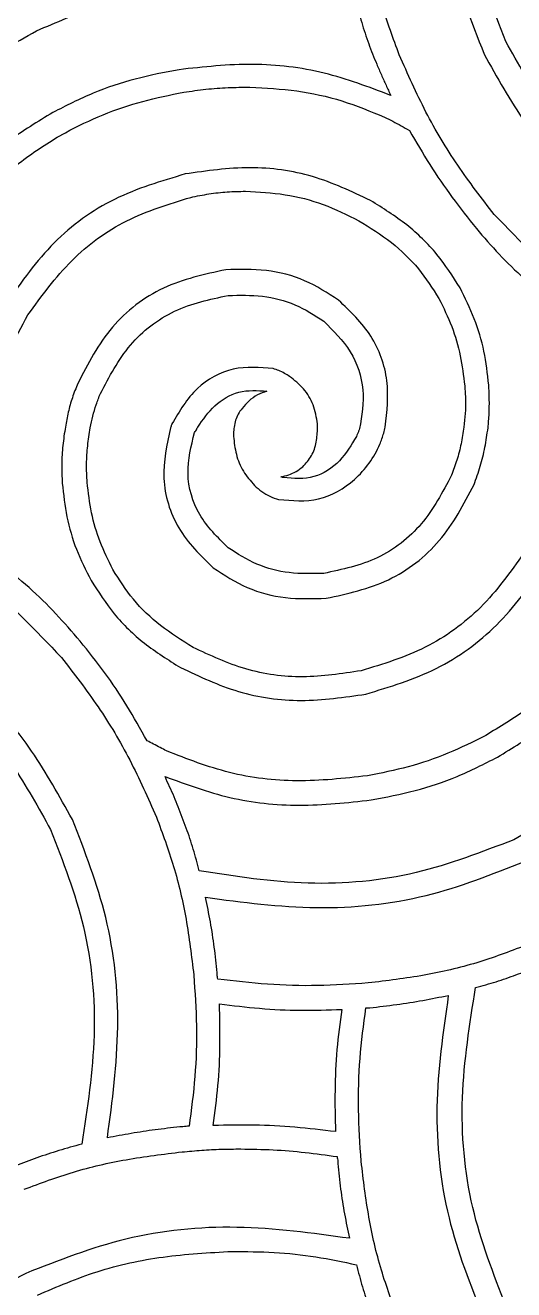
# Model space of a CAD drawing. Extents: x 0 to 371, y 0 to 260.
# Drawn here: x 198.27 to 214.87, y 36.57 to 79.53 of the extents above; entities that cross this region are included whole.
import ezdxf

# ---------------------------------------------------------------- set-up
doc = ezdxf.new("R2010")
doc.units = 0
doc.layers.add('Layer_1', color=7, linetype='CONTINUOUS')

msp = doc.modelspace()

# ---------------------------------------------------------------- linework, layer by layer
at = {"layer": 'Layer_1', "color": 7}
for points in [[(205.901123, 77.429591)], [(205.751779, 73.893371)], [(212.645416, 46.566874)], [(204.867079, 46.27542)], [(205.588481, 41.349622)], [(205.300644, 37.867147)]]:
    msp.add_lwpolyline(points, close=True, dxfattribs=at)
for points in [[(208.200726, 65.854586), (208.200726, 65.986878)], [(209.840936, 46.143128), (209.973228, 46.143128)]]:
    msp.add_lwpolyline(points, dxfattribs=at)
for points, knots in [([(212.672287, 89.508439), (212.491679, 88.246349), (212.132007, 85.73295), (212.517368, 81.963462), (213.422476, 79.670411), (213.862912, 78.554586)], [0, 0, 0, 0, 3.817741, 7.602876, 11.19059, 11.19059, 11.19059, 11.19059]), ([(214.603436, 78.978332), (214.175409, 80.080974), (213.294116, 82.351282), (212.973908, 86.081207), (213.371891, 88.557601), (213.571458, 89.799377)], [0, 0, 0, 0, 3.536309, 7.281156, 11.047721, 11.047721, 11.047721, 11.047721]), ([(210.978851, 78.528231), (210.77308, 79.082711), (210.353569, 80.213153), (209.934905, 82.016881), (209.785134, 83.263048), (209.708644, 83.899479)], [0, 0, 0, 0, 1.773057, 3.6148, 5.537175, 5.537175, 5.537175, 5.537175]), ([(198.649371, 79.348336), (199.31999, 79.635378), (200.694651, 80.223768), (202.938848, 80.707182), (204.488532, 80.79204), (205.274288, 80.835067)], [0, 0, 0, 0, 2.184858, 4.4786, 6.83788, 6.83788, 6.83788, 6.83788]), ([(209.497287, 80.380314), (209.562111, 80.129344), (209.690252, 79.633244), (209.929231, 78.908819), (210.117802, 78.442524), (210.211456, 78.210937)], [0, 0, 0, 0, 0.777492, 1.536895, 2.286196, 2.286196, 2.286196, 2.286196]), ([(192.828537, 74.559481), (193.361045, 75.199645), (194.434895, 76.490595), (196.416632, 78.098362), (197.902051, 78.929957), (198.649371, 79.348336)], [0, 0, 0, 0, 2.494016, 5.029417, 7.596492, 7.596492, 7.596492, 7.596492]), ([(219.392291, 73.157499), (218.752802, 73.694624), (217.466407, 74.775103), (215.852886, 76.750526), (215.021615, 78.232706), (214.603436, 78.978332)], [0, 0, 0, 0, 2.50184, 5.032695, 7.594725, 7.594725, 7.594725, 7.594725]), ([(210.687912, 77.152604), (209.941648, 77.435316), (208.433982, 78.006476), (205.972054, 78.300025), (204.327077, 78.117962), (203.490936, 78.025419)], [0, 0, 0, 0, 2.388324, 4.8251, 7.344139, 7.344139, 7.344139, 7.344139]), ([(210.211456, 78.210937), (210.264039, 78.089922), (210.367781, 77.851171), (210.528065, 77.499029), (210.63488, 77.267537), (210.687912, 77.152604)], [0, 0, 0, 0, 0.395829, 0.780935, 1.160673, 1.160673, 1.160673, 1.160673]), ([(214.206561, 73.104273), (213.781148, 73.655116), (212.926996, 74.76111), (211.841533, 76.579837), (211.268196, 77.874736), (210.978851, 78.528231)], [0, 0, 0, 0, 2.086879, 4.19008, 6.332929, 6.332929, 6.332929, 6.332929]), ([(213.862912, 78.554586), (214.301892, 77.767044), (215.173286, 76.203739), (216.871519, 74.131905), (218.221408, 73.002298), (218.889995, 72.442814)], [0, 0, 0, 0, 2.701851, 5.363294, 7.97507, 7.97507, 7.97507, 7.97507]), ([(203.490936, 78.025419), (202.992576, 77.930311), (201.998316, 77.740565), (200.553786, 77.258511), (199.654409, 76.799586), (199.204892, 76.570211)], [0, 0, 0, 0, 1.521205, 3.0349, 4.547437, 4.547437, 4.547437, 4.547437]), ([(203.649583, 77.25854), (203.901829, 77.295314), (204.40256, 77.368313), (205.154746, 77.425764), (205.653492, 77.428321), (205.901123, 77.429591)], [0, 0, 0, 0, 0.76461, 1.51782, 2.260578, 2.260578, 2.260578, 2.260578]), ([(205.901123, 77.429591), (206.434702, 77.401716), (207.490725, 77.346549), (209.037221, 77.007236), (209.9984, 76.609307), (210.476039, 76.411564)], [0, 0, 0, 0, 1.601448, 3.169478, 4.718378, 4.718378, 4.718378, 4.718378]), ([(195.844374, 72.601461), (196.20185, 73.040028), (196.911583, 73.910761), (198.199246, 75.003878), (199.53642, 75.871258), (200.902457, 76.516706), (202.25233, 76.97946), (203.183829, 77.165513), (203.649583, 77.25854)], [0, 0, 0, 0, 1.694336, 3.363942, 5.041931, 6.462991, 7.886567, 9.31017, 9.31017, 9.31017, 9.31017]), ([(199.204892, 76.570211), (198.692303, 76.258905), (197.668964, 75.63741), (196.306411, 74.444201), (195.541319, 73.517562), (195.156561, 73.051562)], [0, 0, 0, 0, 1.796934, 3.587419, 5.398736, 5.398736, 5.398736, 5.398736]), ([(210.476039, 76.411564), (210.571261, 76.365862), (210.761746, 76.274437), (211.040606, 76.118148), (211.227753, 76.014469), (211.322499, 75.961979)], [0, 0, 0, 0, 0.316782, 0.633701, 0.958668, 0.958668, 0.958668, 0.958668]), ([(211.322499, 75.961979), (211.549625, 75.570967), (212.002257, 74.791729), (212.765049, 73.679454), (213.321134, 72.977992), (213.598329, 72.628332)], [0, 0, 0, 0, 1.356262, 2.70286, 4.041263, 4.041263, 4.041263, 4.041263]), ([(203.702809, 74.480415), (202.884031, 74.238161), (201.252792, 73.755521), (199.129462, 72.221139), (198.142518, 70.821915), (197.643748, 70.11479)], [0, 0, 0, 0, 2.549794, 5.079918, 7.664968, 7.664968, 7.664968, 7.664968]), ([(209.999583, 73.580729), (209.355708, 73.88449), (208.060058, 74.495738), (205.875426, 74.797228), (204.432921, 74.586881), (203.702809, 74.480415)], [0, 0, 0, 0, 2.12763, 4.281365, 6.488666, 6.488666, 6.488666, 6.488666]), ([(198.357916, 69.691044), (198.821593, 70.332808), (199.73736, 71.600298), (201.664692, 73.006773), (203.145725, 73.459715), (203.887811, 73.686665)], [0, 0, 0, 0, 2.366591, 4.674042, 6.99129, 6.99129, 6.99129, 6.99129]), ([(203.887811, 73.686665), (204.094413, 73.728623), (204.505579, 73.812126), (205.129277, 73.88103), (205.544878, 73.889269), (205.751779, 73.893371)], [0, 0, 0, 0, 0.632265, 1.258296, 1.878937, 1.878937, 1.878937, 1.878937]), ([(205.751779, 73.893371), (206.201569, 73.869918), (207.096708, 73.823243), (208.405814, 73.485754), (209.204119, 73.090342), (209.602708, 72.892915)], [0, 0, 0, 0, 1.34924, 2.685161, 4.017308, 4.017308, 4.017308, 4.017308]), ([(213.042291, 70.617086), (212.793496, 71.005468), (212.28703, 71.796086), (211.243877, 72.800276), (210.419595, 73.317287), (209.999583, 73.580729)], [0, 0, 0, 0, 1.380479, 2.810201, 4.295596, 4.295596, 4.295596, 4.295596]), ([(224.419374, 66.754273), (223.058981, 67.236259), (220.426526, 68.168937), (216.91055, 70.296803), (215.089485, 72.187559), (214.206561, 73.104273)], [0, 0, 0, 0, 4.325449, 8.370039, 12.176575, 12.176575, 12.176575, 12.176575]), ([(209.602708, 72.892915), (209.980538, 72.657539), (210.720991, 72.196258), (211.656599, 71.300063), (212.107354, 70.593257), (212.328122, 70.247082)], [0, 0, 0, 0, 1.333712, 2.613745, 3.842465, 3.842465, 3.842465, 3.842465]), ([(213.598329, 72.628332), (213.852846, 72.333128), (214.36507, 71.739021), (215.217117, 70.910244), (215.829118, 70.399241), (216.138225, 70.141146)], [0, 0, 0, 0, 1.168937, 2.352526, 3.560394, 3.560394, 3.560394, 3.560394]), ([(205.078436, 71.225834), (204.354192, 71.069391), (202.913642, 70.758219), (201.082158, 69.355123), (200.398372, 68.03366), (200.051353, 67.363021)], [0, 0, 0, 0, 2.205182, 4.386198, 6.633616, 6.633616, 6.633616, 6.633616]), ([(208.914894, 70.193856), (208.541134, 70.435892), (207.789255, 70.922787), (206.451522, 71.26469), (205.540344, 71.238905), (205.078436, 71.225834)], [0, 0, 0, 0, 1.329611, 2.674722, 4.057669, 4.057669, 4.057669, 4.057669]), ([(214.021559, 67.309794), (213.977803, 67.693661), (213.890469, 68.45983), (213.553059, 69.575302), (213.213026, 70.268848), (213.042291, 70.617086)], [0, 0, 0, 0, 1.157468, 2.310219, 3.472746, 3.472746, 3.472746, 3.472746]), ([(200.818747, 67.018856), (201.121717, 67.594949), (201.719628, 68.73187), (203.290086, 69.954356), (204.534504, 70.219602), (205.158017, 70.352503)], [0, 0, 0, 0, 1.939308, 3.827231, 5.723082, 5.723082, 5.723082, 5.723082]), ([(205.158017, 70.352503), (205.549873, 70.361968), (206.322502, 70.380631), (207.455679, 70.09182), (208.094643, 69.68286), (208.412083, 69.479687)], [0, 0, 0, 0, 1.173202, 2.313221, 3.438758, 3.438758, 3.438758, 3.438758]), ([(210.502394, 65.881457), (210.560719, 66.408514), (210.678485, 67.472722), (210.102897, 69.057297), (209.313612, 69.812404), (208.914894, 70.193856)], [0, 0, 0, 0, 1.577528, 3.185267, 4.826555, 4.826555, 4.826555, 4.826555]), ([(212.328122, 70.247082), (212.481343, 69.934099), (212.786234, 69.311301), (213.07985, 68.309981), (213.16094, 67.625447), (213.201454, 67.283439)], [0, 0, 0, 0, 1.044261, 2.077955, 3.110086, 3.110086, 3.110086, 3.110086]), ([(197.034999, 65.881457), (197.112978, 66.322772), (197.269539, 67.208818), (197.702764, 68.499109), (198.139198, 69.293125), (198.357916, 69.691044)], [0, 0, 0, 0, 1.343633, 2.697669, 4.057931, 4.057931, 4.057931, 4.057931]), ([(208.412083, 69.479687), (208.740599, 69.154889), (209.393422, 68.509454), (209.848189, 67.160985), (209.701913, 66.269217), (209.629579, 65.828231)], [0, 0, 0, 0, 1.374437, 2.731266, 4.058611, 4.058611, 4.058611, 4.058611]), ([(206.692291, 67.865832), (206.234278, 67.905939), (205.30699, 67.987138), (203.993314, 67.247947), (203.504515, 66.415642), (203.252708, 65.986878)], [0, 0, 0, 0, 1.356338, 2.746027, 4.222582, 4.222582, 4.222582, 4.222582]), ([(207.248329, 67.601249), (207.191051, 67.636843), (207.073651, 67.709799), (206.887947, 67.800289), (206.756541, 67.844309), (206.692291, 67.865832)], [0, 0, 0, 0, 0.202266, 0.414576, 0.617704, 0.617704, 0.617704, 0.617704]), ([(208.200726, 65.986878), (208.163462, 66.206904), (208.090411, 66.638241), (207.748215, 67.208008), (207.414109, 67.470836), (207.248329, 67.601249)], [0, 0, 0, 0, 0.665632, 1.304902, 1.934504, 1.934504, 1.934504, 1.934504]), ([(200.051353, 67.363021), (199.986101, 67.202813), (199.85606, 66.883536), (199.718658, 66.385929), (199.658227, 66.049203), (199.628122, 65.881457)], [0, 0, 0, 0, 0.518626, 1.033569, 1.544746, 1.544746, 1.544746, 1.544746]), ([(204.126039, 65.881457), (204.304807, 66.135567), (204.662962, 66.644669), (205.513478, 67.165623), (206.155633, 67.121028), (206.480934, 67.098437)], [0, 0, 0, 0, 0.929904, 1.863034, 2.821039, 2.821039, 2.821039, 2.821039]), ([(206.480934, 67.098437), (206.369759, 67.0616), (206.147272, 66.987878), (205.86342, 66.776305), (205.710107, 66.602414), (205.633958, 66.516044)], [0, 0, 0, 0, 0.349496, 0.699425, 1.044749, 1.044749, 1.044749, 1.044749]), ([(213.201454, 67.283439), (213.213907, 67.125143), (213.238641, 66.810751), (213.222354, 66.341789), (213.190393, 66.033804), (213.174583, 65.881457)], [0, 0, 0, 0, 0.476032, 0.945452, 1.404949, 1.404949, 1.404949, 1.404949]), ([(213.995204, 65.854586), (214.009388, 66.013541), (214.037893, 66.332962), (214.042392, 66.819075), (214.02856, 67.14489), (214.021559, 67.309794)], [0, 0, 0, 0, 0.478603, 0.961761, 1.456911, 1.456911, 1.456911, 1.456911]), ([(200.474583, 65.854586), (200.502904, 65.986875), (200.559561, 66.251516), (200.66997, 66.642211), (200.769234, 66.893508), (200.818747, 67.018856)], [0, 0, 0, 0, 0.405852, 0.811897, 1.216005, 1.216005, 1.216005, 1.216005]), ([(205.633958, 66.516044), (205.5865, 66.453273), (205.492982, 66.329577), (205.405494, 66.110833), (205.381505, 65.958489), (205.369374, 65.881457)], [0, 0, 0, 0, 0.235301, 0.463676, 0.697265, 0.697265, 0.697265, 0.697265]), ([(199.628122, 65.881457), (199.59643, 65.674084), (199.532391, 65.255063), (199.49021, 64.617344), (199.511533, 64.189772), (199.522186, 63.976148)], [0, 0, 0, 0, 0.629262, 1.271491, 1.912749, 1.912749, 1.912749, 1.912749]), ([(200.369162, 64.002503), (200.35835, 64.211531), (200.336912, 64.625978), (200.379678, 65.245939), (200.442966, 65.65182), (200.474583, 65.854586)], [0, 0, 0, 0, 0.62747, 1.244106, 1.859682, 1.859682, 1.859682, 1.859682]), ([(203.199997, 65.854586), (203.075859, 65.284575), (202.825787, 64.13631), (203.369111, 62.354184), (204.22318, 61.516051), (204.655206, 61.092086)], [0, 0, 0, 0, 1.731203, 3.487438, 5.285215, 5.285215, 5.285215, 5.285215]), ([(203.252708, 65.986878), (203.245472, 65.975748), (203.229432, 65.951076), (203.220589, 65.90347), (203.207183, 65.871645), (203.199997, 65.854586)], [0, 0, 0, 0, 0.039476, 0.087505, 0.142997, 0.142997, 0.142997, 0.142997]), ([(204.020103, 65.695939), (204.036082, 65.715294), (204.067792, 65.753701), (204.09744, 65.819306), (204.116874, 65.861539), (204.126039, 65.881457)], [0, 0, 0, 0, 0.074948, 0.148729, 0.214586, 0.214586, 0.214586, 0.214586]), ([(205.369374, 65.881457), (205.362264, 65.846273), (205.348131, 65.77634), (205.34318, 65.669621), (205.343073, 65.598941), (205.343019, 65.563648)], [0, 0, 0, 0, 0.107533, 0.213734, 0.319652, 0.319652, 0.319652, 0.319652]), ([(206.877809, 63.420626), (207.337867, 63.379634), (208.269256, 63.296645), (209.550565, 64.048901), (210.16616, 64.90084), (210.391311, 65.485108), (210.450961, 65.680231), (210.484985, 65.813345), (210.502394, 65.881457)], [0, 0, 0, 0, 1.356337, 2.745907, 4.222353, 4.421867, 4.623134, 4.834031, 4.834031, 4.834031, 4.834031]), ([(207.697914, 64.531669), (207.805973, 64.651677), (208.023851, 64.893649), (208.172969, 65.36873), (208.19148, 65.692748), (208.200726, 65.854586)], [0, 0, 0, 0, 0.479683, 0.967182, 1.45365, 1.45365, 1.45365, 1.45365]), ([(209.629579, 65.828231), (209.618777, 65.799359), (209.596277, 65.73922), (209.556944, 65.652659), (209.534444, 65.59252), (209.523642, 65.563648)], [0, 0, 0, 0, 0.092457, 0.192584, 0.28504, 0.28504, 0.28504, 0.28504]), ([(213.174583, 65.881457), (213.144734, 65.690187), (213.085779, 65.312398), (212.949797, 64.761207), (212.816928, 64.41272), (212.751352, 64.240731)], [0, 0, 0, 0, 0.580688, 1.146953, 1.698752, 1.698752, 1.698752, 1.698752]), ([(213.518747, 63.923437), (213.592997, 64.130308), (213.742366, 64.546473), (213.899854, 65.193731), (213.963404, 65.634182), (213.995204, 65.854586)], [0, 0, 0, 0, 0.659073, 1.325861, 1.993726, 1.993726, 1.993726, 1.993726]), ([(205.158017, 61.780416), (204.80337, 62.130384), (204.100387, 62.824094), (203.667719, 64.298548), (203.903866, 65.234997), (204.020103, 65.695939)], [0, 0, 0, 0, 1.479953, 2.933571, 4.342663, 4.342663, 4.342663, 4.342663]), ([(205.343019, 65.563648), (205.366209, 65.359185), (205.412759, 64.948763), (205.648595, 64.363756), (205.9217, 64.052223), (206.057704, 63.897082)], [0, 0, 0, 0, 0.61616, 1.236833, 1.85254, 1.85254, 1.85254, 1.85254]), ([(209.523642, 65.563648), (209.351539, 65.272626), (209.005392, 64.687303), (208.092071, 64.078468), (207.390249, 64.133781), (207.036456, 64.161666)], [0, 0, 0, 0, 1.010992, 2.033382, 3.072707, 3.072707, 3.072707, 3.072707]), ([(206.956874, 64.188021), (207.045134, 64.209298), (207.222567, 64.252073), (207.477278, 64.363016), (207.624121, 64.475262), (207.697914, 64.531669)], [0, 0, 0, 0, 0.272222, 0.547266, 0.825112, 0.825112, 0.825112, 0.825112]), ([(189.283017, 64.426249), (190.643526, 63.944183), (193.277257, 63.010978), (196.796163, 60.87516), (198.613561, 58.972863), (199.495831, 58.049378)], [0, 0, 0, 0, 4.325848, 8.374167, 12.193656, 12.193656, 12.193656, 12.193656]), ([(207.036456, 64.161666), (207.027422, 64.163404), (207.008678, 64.167012), (206.984653, 64.182674), (206.965908, 64.186282), (206.956874, 64.188021)], [0, 0, 0, 0, 0.027378, 0.056812, 0.08419, 0.08419, 0.08419, 0.08419]), ([(212.751352, 64.240731), (212.448383, 63.664638), (211.850472, 62.527717), (210.280014, 61.30523), (209.035596, 61.039985), (208.412083, 60.907084)], [0, 0, 0, 0, 1.939308, 3.827231, 5.723082, 5.723082, 5.723082, 5.723082]), ([(199.522186, 63.976148), (199.564282, 63.592483), (199.648271, 62.826998), (199.975705, 61.706908), (200.325381, 61.0165), (200.501454, 60.668856)], [0, 0, 0, 0, 1.156641, 2.307721, 3.475184, 3.475184, 3.475184, 3.475184]), ([(201.241978, 61.039376), (201.088834, 61.350336), (200.784168, 61.968965), (200.488592, 62.969873), (200.409175, 63.656539), (200.369162, 64.002503)], [0, 0, 0, 0, 1.038734, 2.066479, 3.110095, 3.110095, 3.110095, 3.110095]), ([(206.057704, 63.897082), (206.137901, 63.823525), (206.295455, 63.679014), (206.573708, 63.514304), (206.775969, 63.451997), (206.877809, 63.420626)], [0, 0, 0, 0, 0.326004, 0.640468, 0.959374, 0.959374, 0.959374, 0.959374]), ([(208.491664, 60.060624), (209.216168, 60.21903), (210.657867, 60.534243), (212.482611, 61.941523), (213.170629, 63.257559), (213.518747, 63.923437)], [0, 0, 0, 0, 2.206856, 4.391448, 6.628866, 6.628866, 6.628866, 6.628866]), ([(208.412083, 60.907084), (208.020221, 60.897651), (207.247561, 60.879052), (206.114423, 61.168187), (205.475458, 61.577211), (205.158017, 61.780416)], [0, 0, 0, 0, 1.173205, 2.313288, 3.43889, 3.43889, 3.43889, 3.43889]), ([(215.212184, 61.594898), (214.753113, 60.952529), (213.844126, 59.680603), (211.910106, 58.280041), (210.426031, 57.826889), (209.682289, 57.599793)], [0, 0, 0, 0, 2.359118, 4.671187, 6.993908, 6.993908, 6.993908, 6.993908]), ([(200.130934, 58.605416), (199.858393, 58.920125), (199.309212, 59.554279), (198.402293, 60.444375), (197.739643, 60.98078), (197.405519, 61.251249)], [0, 0, 0, 0, 1.248722, 2.516229, 3.805333, 3.805333, 3.805333, 3.805333]), ([(203.967392, 58.393543), (203.589562, 58.628919), (202.849109, 59.0902), (201.913501, 59.986395), (201.462746, 60.693201), (201.241978, 61.039376)], [0, 0, 0, 0, 1.333712, 2.613745, 3.842465, 3.842465, 3.842465, 3.842465]), ([(204.655206, 61.092086), (205.028965, 60.850082), (205.780843, 60.363251), (207.118615, 60.021672), (208.029762, 60.04752), (208.491664, 60.060624)], [0, 0, 0, 0, 1.329544, 2.674592, 4.057536, 4.057536, 4.057536, 4.057536]), ([(209.840936, 56.806043), (210.65752, 57.053214), (212.282246, 57.545001), (214.402948, 59.074728), (215.396711, 60.466707), (215.899997, 61.171668)], [0, 0, 0, 0, 2.548266, 5.070183, 7.657964, 7.657964, 7.657964, 7.657964]), ([(200.501454, 60.668856), (200.750244, 60.280511), (201.256687, 59.489986), (202.299919, 58.486049), (203.124158, 57.969133), (203.544162, 57.705729)], [0, 0, 0, 0, 1.380369, 2.809918, 4.295238, 4.295238, 4.295238, 4.295238]), ([(199.866351, 52.546354), (199.427371, 53.333896), (198.555977, 54.897201), (196.857744, 56.969035), (195.507855, 58.098642), (194.839267, 58.658126)], [0, 0, 0, 0, 2.701851, 5.363294, 7.97507, 7.97507, 7.97507, 7.97507]), ([(202.406247, 55.218543), (202.181015, 55.617863), (201.733121, 56.411944), (200.980215, 57.549706), (200.413489, 58.254183), (200.130934, 58.605416)], [0, 0, 0, 0, 1.375236, 2.734765, 4.086555, 4.086555, 4.086555, 4.086555]), ([(217.69937, 58.684481), (217.341287, 58.245081), (216.630459, 57.372833), (215.354647, 56.259715), (214.395124, 55.688832), (213.915622, 55.403545)], [0, 0, 0, 0, 1.698781, 3.372238, 5.043883, 5.043883, 5.043883, 5.043883]), ([(194.336456, 58.023023), (194.977589, 57.485758), (196.267111, 56.405149), (197.889059, 54.434814), (198.712073, 52.948482), (199.125311, 52.202189)], [0, 0, 0, 0, 2.506226, 5.040815, 7.596817, 7.596817, 7.596817, 7.596817]), ([(199.495831, 58.049378), (199.921243, 57.498535), (200.775395, 56.39254), (201.860859, 54.573814), (202.434196, 53.278915), (202.723541, 52.62542)], [0, 0, 0, 0, 2.086879, 4.19008, 6.332929, 6.332929, 6.332929, 6.332929]), ([(209.682289, 57.599793), (209.02197, 57.498583), (207.716122, 57.298431), (205.73359, 57.570341), (204.55437, 58.11996), (203.967392, 58.393543)], [0, 0, 0, 0, 1.997914, 3.95108, 5.886882, 5.886882, 5.886882, 5.886882]), ([(214.312497, 54.663021), (214.825087, 54.974327), (215.848426, 55.595822), (217.210979, 56.789031), (217.97607, 57.71567), (218.360829, 58.18167)], [0, 0, 0, 0, 1.796934, 3.587419, 5.398736, 5.398736, 5.398736, 5.398736]), ([(203.544162, 57.705729), (204.188037, 57.401968), (205.483687, 56.79072), (207.668318, 56.48923), (209.110824, 56.699577), (209.840936, 56.806043)], [0, 0, 0, 0, 2.12763, 4.281365, 6.488666, 6.488666, 6.488666, 6.488666]), ([(220.688852, 56.647396), (220.151727, 56.007907), (219.071248, 54.721512), (217.095825, 53.10799), (215.613646, 52.27672), (214.868019, 51.858541)], [0, 0, 0, 0, 2.50184, 5.032695, 7.594725, 7.594725, 7.594725, 7.594725]), ([(203.067706, 54.874378), (202.994737, 54.911717), (202.846439, 54.987605), (202.627514, 55.105316), (202.479216, 55.181203), (202.406247, 55.218543)], [0, 0, 0, 0, 0.245897, 0.49975, 0.745647, 0.745647, 0.745647, 0.745647]), ([(213.915622, 55.403545), (213.492353, 55.189993), (212.645071, 54.762516), (211.290441, 54.3086), (210.359597, 54.12148), (209.894162, 54.027918)], [0, 0, 0, 0, 1.421003, 2.844499, 4.268073, 4.268073, 4.268073, 4.268073]), ([(209.894162, 54.027918), (209.095953, 53.940732), (207.530794, 53.769776), (205.192278, 54.04541), (203.770227, 54.600267), (203.067706, 54.874378)], [0, 0, 0, 0, 2.40486, 4.715544, 6.971607, 6.971607, 6.971607, 6.971607]), ([(210.026454, 53.207812), (210.524814, 53.30292), (211.519073, 53.492667), (212.963603, 53.974721), (213.862981, 54.433646), (214.312497, 54.663021)], [0, 0, 0, 0, 1.521205, 3.0349, 4.547437, 4.547437, 4.547437, 4.547437]), ([(203.464581, 52.969584), (203.418652, 53.084567), (203.326227, 53.315956), (203.173025, 53.658616), (203.067784, 53.887004), (203.014995, 54.001562)], [0, 0, 0, 0, 0.371413, 0.747421, 1.125839, 1.125839, 1.125839, 1.125839]), ([(203.014995, 54.001562), (203.742062, 53.736282), (205.212434, 53.199796), (207.608524, 52.944757), (209.21036, 53.119026), (210.026454, 53.207812)], [0, 0, 0, 0, 2.315932, 4.683594, 7.142714, 7.142714, 7.142714, 7.142714]), ([(204.178749, 50.800207), (204.113582, 51.045219), (203.983338, 51.534895), (203.743684, 52.258703), (203.557873, 52.731967), (203.464581, 52.969584)], [0, 0, 0, 0, 0.760478, 1.519881, 2.285632, 2.285632, 2.285632, 2.285632]), ([(201.056976, 41.724793), (201.223289, 42.977852), (201.554122, 45.470449), (201.173968, 49.188683), (200.292955, 51.450929), (199.866351, 52.546354)], [0, 0, 0, 0, 3.786047, 7.531241, 11.04727, 11.04727, 11.04727, 11.04727]), ([(202.723541, 52.62542), (202.929309, 52.070983), (203.348803, 50.940667), (203.767502, 49.137118), (203.917261, 47.891075), (203.993747, 47.254688)], [0, 0, 0, 0, 1.772931, 3.614432, 5.536675, 5.536675, 5.536675, 5.536675]), ([(199.125311, 52.202189), (199.548096, 51.116534), (200.419963, 48.877692), (200.754824, 45.195543), (200.374538, 42.743689), (200.183644, 41.51292)], [0, 0, 0, 0, 3.483767, 7.18423, 10.91404, 10.91404, 10.91404, 10.91404]), ([(214.868019, 51.858541), (213.778415, 51.435855), (211.536946, 50.566332), (207.855629, 50.22853), (205.407605, 50.609146), (204.178749, 50.800207)], [0, 0, 0, 0, 3.494909, 7.189522, 10.913489, 10.913489, 10.913489, 10.913489]), ([(204.390622, 49.900521), (205.647905, 49.734008), (208.145343, 49.403252), (211.874574, 49.790422), (214.13928, 50.683845), (215.238539, 51.117501)], [0, 0, 0, 0, 3.798617, 7.545486, 11.079561, 11.079561, 11.079561, 11.079561]), ([(204.787497, 47.333753), (204.757526, 47.624443), (204.69782, 48.203516), (204.567042, 49.060445), (204.449039, 49.622353), (204.390622, 49.900521)], [0, 0, 0, 0, 0.87663, 1.746306, 2.598902, 2.598902, 2.598902, 2.598902]), ([(215.264894, 48.259795), (214.716747, 48.053861), (213.595632, 47.63267), (211.800054, 47.215958), (210.556571, 47.066535), (209.920517, 46.990104)], [0, 0, 0, 0, 1.755336, 3.590152, 5.511433, 5.511433, 5.511433, 5.511433]), ([(213.571458, 46.831457), (213.805173, 46.896173), (214.268257, 47.0244), (214.945817, 47.260966), (215.523243, 47.481424), (216.005722, 47.683635), (216.393466, 47.861233), (216.64752, 47.986436), (216.773329, 48.048438)], [0, 0, 0, 0, 0.727343, 1.441154, 2.15188, 2.581422, 3.010327, 3.431086, 3.431086, 3.431086, 3.431086]), ([(204.813853, 47.122396), (204.80678, 47.146367), (204.793387, 47.191761), (204.787373, 47.263207), (204.787455, 47.309615), (204.787497, 47.333753)], [0, 0, 0, 0, 0.074783, 0.141618, 0.214059, 0.214059, 0.214059, 0.214059]), ([(203.993747, 47.254688), (204.032521, 46.680144), (204.109905, 45.533485), (204.058318, 43.814608), (203.909228, 42.683873), (203.835101, 42.121668)], [0, 0, 0, 0, 1.726973, 3.446647, 5.14719, 5.14719, 5.14719, 5.14719]), ([(209.920517, 46.990104), (209.348233, 46.951236), (208.208124, 46.873802), (206.499082, 46.920756), (205.373933, 47.055382), (204.813853, 47.122396)], [0, 0, 0, 0, 1.720198, 3.426992, 5.118717, 5.118717, 5.118717, 5.118717]), ([(209.973228, 46.143128), (210.278833, 46.180097), (210.883421, 46.253234), (211.775612, 46.389603), (212.35808, 46.508313), (212.645416, 46.566874)], [0, 0, 0, 0, 0.923497, 1.826982, 2.706601, 2.706601, 2.706601, 2.706601]), ([(212.645416, 46.566874), (212.464808, 45.304785), (212.105135, 42.791385), (212.490497, 39.021897), (213.395605, 36.728846), (213.836041, 35.613021)], [0, 0, 0, 0, 3.817741, 7.602876, 11.19059, 11.19059, 11.19059, 11.19059]), ([(214.603436, 36.009896), (214.175409, 37.112584), (213.294102, 39.38302), (212.973909, 43.113116), (213.371893, 45.589636), (213.571458, 46.831457)], [0, 0, 0, 0, 3.536436, 7.28153, 11.048228, 11.048228, 11.048228, 11.048228]), ([(204.655206, 42.148023), (204.715366, 42.600081), (204.836117, 43.507422), (204.898401, 44.887475), (204.87756, 45.810979), (204.867079, 46.27542)], [0, 0, 0, 0, 1.367649, 2.74505, 4.138583, 4.138583, 4.138583, 4.138583]), ([(204.867079, 46.27542), (205.321535, 46.220805), (206.236085, 46.110899), (207.624172, 46.042473), (208.554106, 46.074396), (209.020831, 46.090418)], [0, 0, 0, 0, 1.372992, 2.763011, 4.163579, 4.163579, 4.163579, 4.163579]), ([(209.020831, 46.090418), (208.960655, 45.636078), (208.839619, 44.722229), (208.777729, 43.333385), (208.798523, 42.403382), (208.808958, 41.936666)], [0, 0, 0, 0, 1.374435, 2.764511, 4.164876, 4.164876, 4.164876, 4.164876]), ([(209.682289, 40.931043), (209.643515, 41.514385), (209.566128, 42.678624), (209.617729, 44.423736), (209.766808, 45.572116), (209.840936, 46.143128)], [0, 0, 0, 0, 1.753317, 3.499288, 5.226039, 5.226039, 5.226039, 5.226039]), ([(203.835101, 42.121668), (203.799737, 42.120032), (203.728808, 42.11675), (203.623584, 42.10023), (203.552655, 42.096949), (203.517291, 42.095313)], [0, 0, 0, 0, 0.106134, 0.212873, 0.319007, 0.319007, 0.319007, 0.319007]), ([(208.808958, 41.936666), (208.350542, 41.991268), (207.433809, 42.100459), (206.046376, 42.174832), (205.120035, 42.15698), (204.655206, 42.148023)], [0, 0, 0, 0, 1.384785, 2.769271, 4.163705, 4.163705, 4.163705, 4.163705]), ([(203.517291, 42.095313), (203.237759, 42.065518), (202.68322, 42.006412), (201.862977, 41.879364), (201.32418, 41.776036), (201.056976, 41.724793)], [0, 0, 0, 0, 0.843256, 1.67286, 2.489061, 2.489061, 2.489061, 2.489061]), ([(200.183644, 41.51292), (199.924064, 41.441043), (199.411731, 41.299179), (198.66017, 41.055128), (198.175233, 40.866141), (197.934686, 40.772396)], [0, 0, 0, 0, 0.808011, 1.59477, 2.369154, 2.369154, 2.369154, 2.369154]), ([(203.596872, 41.248336), (203.818308, 41.269031), (204.260444, 41.31035), (204.924883, 41.343674), (205.367507, 41.347641), (205.588481, 41.349622)], [0, 0, 0, 0, 0.667154, 1.33209, 1.995001, 1.995001, 1.995001, 1.995001]), ([(205.588481, 41.349622), (205.955377, 41.343128), (206.687525, 41.330171), (207.780411, 41.240844), (208.502182, 41.139992), (208.862184, 41.08969)], [0, 0, 0, 0, 1.100673, 2.196413, 3.286797, 3.286797, 3.286797, 3.286797]), ([(198.225624, 39.978646), (198.780103, 40.184383), (199.910537, 40.603825), (201.714299, 41.02217), (202.960445, 41.171878), (203.596872, 41.248336)], [0, 0, 0, 0, 1.773013, 3.614699, 5.537056, 5.537056, 5.537056, 5.537056]), ([(208.862184, 41.08969), (208.869291, 41.063382), (208.883345, 41.011358), (208.888392, 40.930923), (208.88849, 40.877914), (208.888539, 40.851461)], [0, 0, 0, 0, 0.081549, 0.161265, 0.240673, 0.240673, 0.240673, 0.240673]), ([(208.888539, 40.851461), (208.918398, 40.563074), (208.977676, 39.99055), (209.109659, 39.142758), (209.227085, 38.58742), (209.285414, 38.311565)], [0, 0, 0, 0, 0.869707, 1.726597, 2.572364, 2.572364, 2.572364, 2.572364]), ([(210.952495, 35.559795), (210.746725, 36.114275), (210.327214, 37.244717), (209.90855, 39.048445), (209.758779, 40.294612), (209.682289, 40.931043)], [0, 0, 0, 0, 1.773057, 3.6148, 5.537175, 5.537175, 5.537175, 5.537175]), ([(209.285414, 38.311565), (208.014791, 38.48661), (205.486106, 38.834971), (201.700226, 38.463405), (199.397442, 37.559848), (198.278851, 37.12094)], [0, 0, 0, 0, 3.841877, 7.645771, 11.238943, 11.238943, 11.238943, 11.238943]), ([(198.675726, 36.380416), (199.346345, 36.667458), (200.721006, 37.255848), (202.965203, 37.739263), (204.514888, 37.82412), (205.300644, 37.867147)], [0, 0, 0, 0, 2.184858, 4.4786, 6.837881, 6.837881, 6.837881, 6.837881]), ([(205.300644, 37.867147), (205.776481, 37.862859), (206.726557, 37.8543), (208.141109, 37.7051), (209.064375, 37.509284), (209.523642, 37.411878)], [0, 0, 0, 0, 1.427132, 2.849472, 4.25731, 4.25731, 4.25731, 4.25731]), ([(209.523642, 37.411878), (209.588467, 37.160908), (209.716607, 36.664808), (209.955586, 35.940383), (210.144157, 35.474088), (210.237811, 35.242501)], [0, 0, 0, 0, 0.777492, 1.536895, 2.286196, 2.286196, 2.286196, 2.286196]), ([(198.278851, 37.12094), (197.491542, 36.683778), (195.928924, 35.816117), (193.850792, 34.123479), (192.725677, 32.767216), (192.167079, 32.093856)], [0, 0, 0, 0, 2.69884, 5.356551, 7.977118, 7.977118, 7.977118, 7.977118])]:
    msp.add_open_spline(points, degree=3, knots=knots, dxfattribs=at)

doc.saveas('drawing.dxf')
